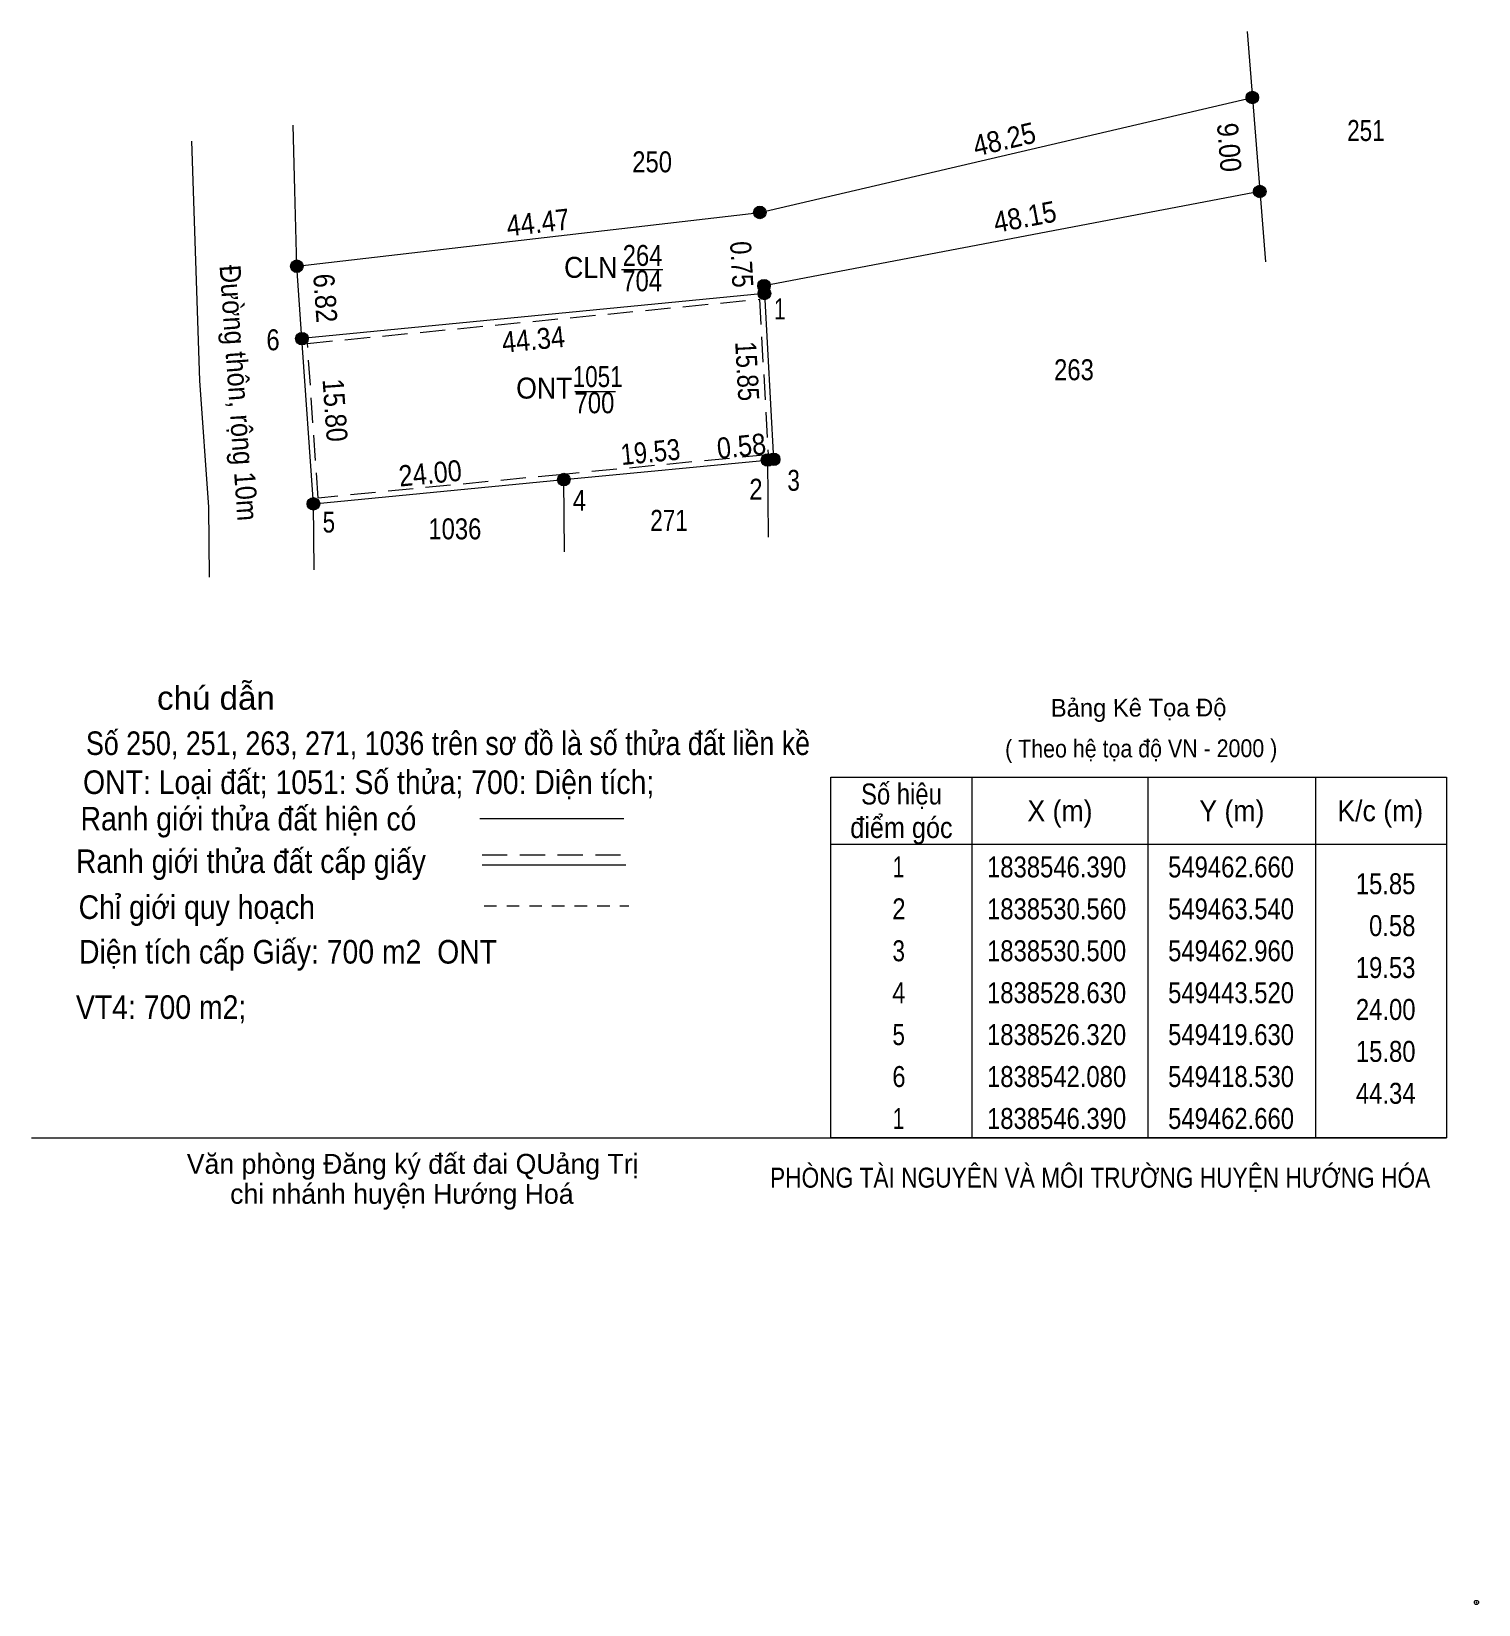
# Model space of a CAD drawing. Header units: metres. Extents: x 549393 to 549531, y 1838421 to 1838571.
import ezdxf
from ezdxf.enums import TextEntityAlignment as Align

# ---------------------------------------------------------------- set-up
doc = ezdxf.new("R2010")
doc.units = ezdxf.units.M
doc.header["$LTSCALE"] = 0.8
doc.header["$PDMODE"] = 32
doc.header["$PDSIZE"] = 0.4
doc.linetypes.add('MEDIUM_DASHED', pattern=[4.5, 3, -1.5])
doc.linetypes.add('SHORT_DASHED', pattern=[2.7, 1.5, -1.2])
for name, color, linetype, lineweight in [('1', 7, 'MEDIUM_DASHED', 13), ('2', 7, 'Continuous', 13), ('23', 7, 'Continuous', 13), ('6', 7, 'Continuous', 13), ('63', 7, 'Continuous', 13)]:
    doc.layers.add(name, color=color, linetype=linetype, lineweight=lineweight)
doc.layers.add('55', color=7, linetype='Continuous')

msp = doc.modelspace()

# ---------------------------------------------------------------- hatches: boundary and pattern name
at = {"layer": '63'}
for points in [[(549509.81, 1838565.09, 1), (549508.61, 1838565.09, 1)], [(549510.52, 1838556.12, 1), (549509.32, 1838556.12, 1)], [(549462.82, 1838554.12, 1), (549461.62, 1838554.12, 1)], [(549418.65, 1838548.99, 1), (549417.45, 1838548.99, 1)], [(549463.22, 1838547.13, 1), (549462.02, 1838547.13, 1)], [(549463.26, 1838546.39, 1), (549462.06, 1838546.39, 1)], [(549419.13, 1838542.08, 1), (549417.93, 1838542.08, 1)], [(549463.56, 1838530.5, 1), (549462.36, 1838530.5, 1)], [(549464.14, 1838530.56, 1), (549462.94, 1838530.56, 1)], [(549444.12, 1838528.63, 1), (549442.92, 1838528.63, 1)], [(549420.23, 1838526.32, 1), (549419.03, 1838526.32, 1)]]:
    msp.add_hatch(color=256, dxfattribs=at).paths.add_polyline_path(points)

# ---------------------------------------------------------------- linework, layer by layer
at = {"layer": '1'}
msp.add_lwpolyline([(549462.19, 1838545.84), (549463.01, 1838531.01), (549462.91, 1838531), (549443.47, 1838529.13), (549420.09, 1838526.87), (549419.06, 1838541.63)], close=True, dxfattribs=at)
at = {"layer": '2'}
for p, q in [((549508.71, 1838571.39), (549510.45, 1838549.42)), ((549509.92, 1838556.12), (549462.62, 1838547.13)), ((549418.53, 1838542.08), (549418.05, 1838548.99)), ((549462.66, 1838546.39), (549418.53, 1838542.08)), ((549462.66, 1838546.39), (549462.62, 1838547.13)), ((549462.66, 1838546.39), (549463.54, 1838530.56)), ((549462.96, 1838530.5), (549463.01, 1838523.15))]:
    msp.add_line(p, q, dxfattribs=at)
for points in [[(549418.05, 1838548.99), (549462.22, 1838554.12), (549509.21, 1838565.09)], [(549443.59, 1838521.75), (549443.52, 1838528.63), (549463.54, 1838530.56)], [(549419.69, 1838520.03), (549419.63, 1838526.32), (549443.52, 1838528.63)]]:
    msp.add_lwpolyline(points, dxfattribs=at)
at = {"layer": '23'}
msp.add_line((549419.63, 1838526.32), (549418.53, 1838542.08), dxfattribs=at)
for points in [[(549418.05, 1838548.99), (549417.87, 1838556.24), (549417.7, 1838562.46)], [(549409.7, 1838519.31), (549409.64, 1838526), (549408.79, 1838538.09), (549408.03, 1838560.93)]]:
    msp.add_lwpolyline(points, dxfattribs=at)
at = {"layer": '6'}
for p, q in [((549435.51, 1838496.29), (549449.23, 1838496.29)), ((549435.73, 1838491.87), (549449.43, 1838491.87))]:
    msp.add_line(p, q, dxfattribs=at)
at = {"layer": '6', "linetype": 'MEDIUM_DASHED'}
msp.add_line((549435.73, 1838492.81), (549449.53, 1838492.81), dxfattribs=at)
at = {"layer": '6'}
msp.add_lwpolyline([(549392.73, 1838465.83), (549460.23, 1838465.83), (549527.73, 1838465.83)], dxfattribs=at)
msp.add_point((549530.59, 1838421.49), dxfattribs=at)
at = {"layer": '63'}
for p, q in [((549449.02, 1838548.69), (549452.97, 1838548.69)), ((549444.56, 1838537.05), (549448.46, 1838537.05)), ((549482.45, 1838500.23), (549482.45, 1838465.83)), ((549499.25, 1838500.23), (549499.25, 1838465.83)), ((549515.25, 1838500.23), (549515.25, 1838465.83)), ((549469.01, 1838493.83), (549527.73, 1838493.83))]:
    msp.add_line(p, q, dxfattribs=at)
at = {"layer": '63', "linetype": 'SHORT_DASHED'}
msp.add_line((549435.91, 1838487.95), (549449.71, 1838487.95), dxfattribs=at)
at = {"layer": '63'}
msp.add_lwpolyline([(549469.01, 1838500.23), (549527.73, 1838500.23), (549527.73, 1838465.83), (549469.01, 1838465.83)], close=True, dxfattribs=at)
for centre in [(549509.21, 1838565.09), (549509.92, 1838556.12), (549462.22, 1838554.12), (549418.05, 1838548.99), (549462.62, 1838547.13), (549462.66, 1838546.39), (549418.53, 1838542.08), (549462.96, 1838530.5), (549463.54, 1838530.56), (549443.52, 1838528.63), (549419.63, 1838526.32)]:
    msp.add_circle(centre, 0.6, dxfattribs=at)

# ---------------------------------------------------------------- texts
at = {"layer": '1'}
for s, width, p in [('264', 0.85, (549451.035, 1838549.02)), ('CLN', 0.95, (549446.085, 1838547.88)), ('704', 0.85, (549450.995, 1838546.6)), ('1051', 0.8, (549446.75, 1838537.46)), ('ONT', 0.95, (549441.655, 1838536.36)), ('700', 0.85, (549446.445, 1838534.96))]:
    msp.add_text(s, height=2, dxfattribs=dict(at, width=width)).set_placement(p, align=Align.CENTER)
at = {"layer": '2'}
for s, width, p in [('251', 0.8, (549520.045, 1838560.94)), ('250', 0.85, (549451.945, 1838557.95)), ('263', 0.85, (549492.19, 1838538.11)), ('271', 0.8, (549453.555, 1838523.74)), ('1036', 0.85, (549433.125, 1838522.93))]:
    msp.add_text(s, height=2, dxfattribs=dict(at, width=width)).set_placement(p, align=Align.CENTER)
at = {"layer": '55'}
msp.add_text('Bảng Kê Tọa Độ', height=1.695, rotation=0.127, dxfattribs=at).set_placement((549498.3631, 1838506.0199), align=Align.CENTER)
at = {"layer": '55', "width": 0.9}
msp.add_text('( Theo hệ tọa độ VN - 2000 )', height=1.695, rotation=0.127, dxfattribs=at).set_placement((549498.6081, 1838502.1284), align=Align.CENTER)
at = {"layer": '6'}
for s, width, p in [('chú dẫn', 1.05, (549404.71, 1838506.67)), ('Số 250, 251, 263, 271, 1036 trên sơ đồ là số thửa đất liền kề', 0.85, (549397.93, 1838502.35)), ('ONT: Loại đất; 1051: Số thửa; 700: Diện tích;', 0.9, (549397.65, 1838498.63)), ('Ranh giới thửa đất hiện có ', 0.9, (549397.41, 1838495.15)), ('Ranh giới thửa đất cấp giấy', 0.9, (549396.97, 1838491.09)), ('Chỉ giới quy hoạch', 0.9, (549397.23, 1838486.71)), ('Diện tích cấp Giấy: 700 m2  ONT', 0.9, (549397.27, 1838482.45)), ('VT4: 700 m2;', 0.9, (549396.97, 1838477.17))]:
    msp.add_text(s, height=2.25, dxfattribs=dict(at, width=width)).set_placement(p)
for s, p in [(' Văn phòng Đăng ký đất đai QUảng Trị', (549428.745, 1838462.39)), ('chi nhánh huyện Hướng Hoá', (549428.07, 1838459.53))]:
    msp.add_text(s, height=1.901, dxfattribs=at).set_placement(p, align=Align.CENTER)
at = {"layer": '6', "width": 0.85}
msp.add_text('PHÒNG TÀI NGUYÊN VÀ MÔI TRƯỜNG HUYỆN HƯỚNG HÓA', height=1.905, dxfattribs=at).set_placement((549494.69, 1838461.07), align=Align.CENTER)
at = {"layer": '63'}
for s, rotation, width, p in [('48.25', 13.141, 0.9, (549485.7677, 1838560.1345)), ('9.00', 274.526, 0.9, (549506.0137, 1838560.2489)), ('44.47', 6.625, 0.9, (549441.1696, 1838552.1749)), ('48.15', 10.761, 0.9, (549487.6933, 1838552.7208)), ('0.75', 273.182, 0.85, (549459.4956, 1838549.1105)), ('Đường thôn, rộng 10m', 274.022, 0.9, (549411.5298, 1838536.8351)), ('6.82', 273.974, 0.9, (549419.7702, 1838545.8743)), ('44.34', 5.578, 0.9, (549440.7078, 1838541.0118)), ('15.85', 273.182, 0.85, (549460.022, 1838538.9255)), ('15.80', 273.993, 0.9, (549420.7073, 1838535.1796)), ('0.58', 5.906, 0.9, (549460.5671, 1838530.8387)), ('19.53', 5.495, 0.85, (549451.8742, 1838530.2823)), ('24.00', 5.523, 0.9, (549430.8688, 1838528.249))]:
    msp.add_text(s, height=2, rotation=rotation, dxfattribs=dict(at, width=width)).set_placement(p, align=Align.CENTER)
for s, width, p in [(' 1', 0.75, (549464.68, 1838543.91)), (' 6', 0.85, (549416.41, 1838540.97)), (' 2', 0.85, (549462.48, 1838526.71)), (' 3', 0.8, (549466.04, 1838527.56)), (' 4', 0.85, (549445.64, 1838525.65)), (' 5', 0.8, (549421.7, 1838523.58)), ('15.85', 0.85, (549524.77, 1838489.07)), ('0.58', 0.85, (549524.77, 1838485.07)), ('19.53', 0.85, (549524.77, 1838481.07)), ('24.00', 0.85, (549524.78, 1838477.07)), ('15.80', 0.85, (549524.78, 1838473.07)), ('44.34', 0.85, (549524.78, 1838469.07))]:
    msp.add_text(s, height=2, dxfattribs=dict(at, width=width)).set_placement(p, align=Align.RIGHT)
for s, width, p in [('Số hiệu', 0.85, (549475.735, 1838497.63)), ('X (m)', 0.95, (549490.855, 1838496.03)), ('Y (m)', 0.95, (549507.255, 1838496.03)), ('K/c (m)', 0.95, (549521.415, 1838496.03)), ('điểm góc', 0.9, (549475.73, 1838494.43)), (' 1', 0.75, (549475.17, 1838490.67)), ('1838546.390', 0.85, (549490.535, 1838490.67)), ('549462.660', 0.85, (549507.18, 1838490.67)), (' 2', 0.85, (549475.175, 1838486.67)), ('1838530.560', 0.85, (549490.535, 1838486.67)), ('549463.540', 0.85, (549507.18, 1838486.67)), (' 3', 0.8, (549475.175, 1838482.67)), ('1838530.500', 0.85, (549490.535, 1838482.67)), ('549462.960', 0.85, (549507.18, 1838482.67)), (' 4', 0.85, (549475.17, 1838478.67)), ('1838528.630', 0.85, (549490.535, 1838478.67)), ('549443.520', 0.85, (549507.18, 1838478.67)), (' 5', 0.8, (549475.17, 1838474.67)), ('1838526.320', 0.85, (549490.535, 1838474.67)), ('549419.630', 0.85, (549507.18, 1838474.67)), (' 6', 0.85, (549475.175, 1838470.67)), ('1838542.080', 0.85, (549490.535, 1838470.67)), ('549418.530', 0.85, (549507.18, 1838470.67)), (' 1', 0.75, (549475.17, 1838466.67)), ('1838546.390', 0.85, (549490.535, 1838466.67)), ('549462.660', 0.85, (549507.18, 1838466.67))]:
    msp.add_text(s, height=2, dxfattribs=dict(at, width=width)).set_placement(p, align=Align.CENTER)

doc.saveas('drawing.dxf')
